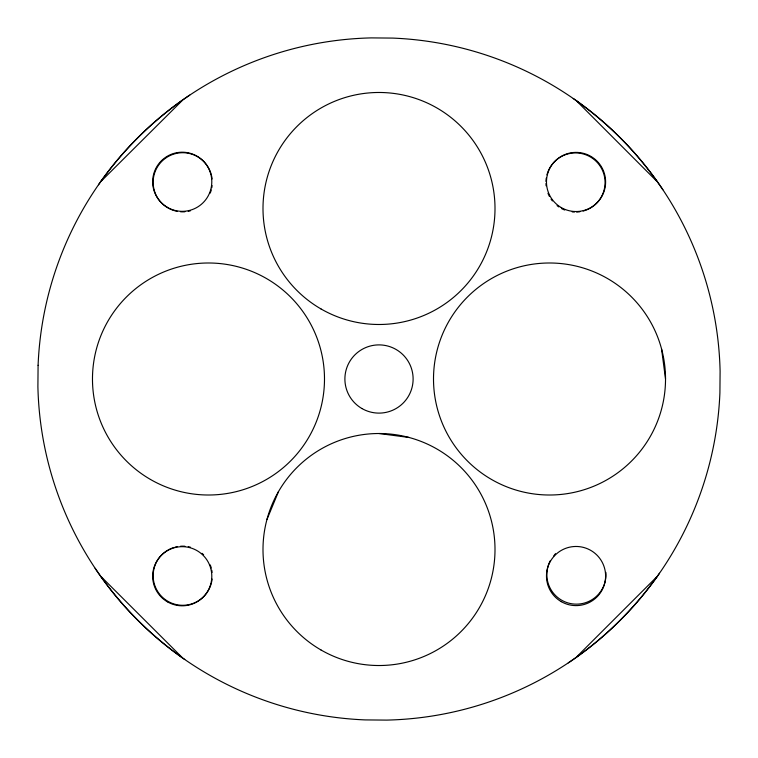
<?xml version="1.0" encoding="UTF-8"?>
<svg xmlns="http://www.w3.org/2000/svg" width="758" height="758" viewBox="0 0 758 758"><rect width="100%" height="100%" fill="white"/><g stroke="black" fill="none" stroke-linecap="round" stroke-linejoin="round"><path stroke-width="1.14" d="M266.949 519.495L278.537 491.516M98.502 184.753C123.033 149.563 154.092 119.034 189.708 95.138M659.498 573.247C634.967 608.437 603.908 638.966 568.292 662.862M553.653 556.069L555.5 553.672M576.554 656.968L657.015 576.601M100.985 181.399L182.498 100.283M379 433.51L409.026 437.461M573.247 98.502C608.437 123.033 638.966 154.092 662.862 189.708M184.753 659.498C149.563 634.967 119.034 603.908 95.138 568.292M101.032 576.554L182.498 657.821M576.601 100.985L656.968 181.446M661.563 348.974L665.524 379A116.002 116.002 0 0 1 491.516 479.463A116.002 116.002 0 0 1 491.516 278.537A116.002 116.002 0 0 1 665.524 379M212.107 579.036A29.571 29.571 0 0 1 211.548 582.315M211.283 583.385A29.571 29.571 0 0 1 164.723 599.19A29.571 29.571 0 0 1 167.935 550.119M168.901 549.588A29.571 29.571 0 0 1 174.008 547.475M175.07 547.172A29.571 29.571 0 0 1 177.22 546.679M180.518 546.243A29.571 29.571 0 0 1 184.924 546.243M188.23 546.679A29.571 29.571 0 0 1 190.372 547.172M202.016 553.321A29.571 29.571 0 0 1 203.627 554.818M210.25 564.928A29.571 29.571 0 0 1 211.283 568.074M211.776 570.224A29.571 29.571 0 0 1 212.107 572.423M212.098 185.587A29.571 29.571 0 0 1 211.766 187.785M211.274 189.936A29.571 29.571 0 0 1 210.241 193.082M190.362 210.838A29.571 29.571 0 0 1 188.221 211.33M184.914 211.766A29.571 29.571 0 0 1 180.508 211.766M177.211 211.33A29.571 29.571 0 0 1 168.892 208.422M167.925 207.891A29.571 29.571 0 0 1 164.713 158.82A29.571 29.571 0 0 1 211.274 174.624M211.539 175.695A29.571 29.571 0 0 1 212.098 178.973M546.944 174.842A29.571 29.571 0 0 1 596.413 161.587A29.571 29.571 0 0 1 583.158 211.056M579.917 211.738A29.571 29.571 0 0 1 576.601 212.05M574.412 212.05A29.571 29.571 0 0 1 572.195 211.88M564.71 210.023A29.571 29.571 0 0 1 561.687 208.639M558.854 206.934A29.571 29.571 0 0 1 557.064 205.617M552.393 200.936A29.571 29.571 0 0 1 551.066 199.146M549.37 196.322A29.571 29.571 0 0 1 547.977 193.299M546.12 185.805A29.571 29.571 0 0 1 545.959 183.597M545.959 181.399A29.571 29.571 0 0 1 546.272 178.083M605.888 572.385A29.571 29.571 0 0 1 570.357 603.529A29.571 29.571 0 0 1 550.261 560.759M38.09 365.29L37.9 386.722A341.185 341.185 0 0 0 365.29 719.91L386.722 720.1A341.185 341.185 0 0 0 719.91 392.71L720.1 371.278A341.185 341.185 0 0 0 392.71 38.09L371.278 37.9A341.185 341.185 0 0 0 38.09 365.29M361.945 408.543A34.119 34.119 0 0 0 413.119 379A34.119 34.119 0 0 0 361.945 349.457A34.119 34.119 0 0 0 361.945 408.543M320.994 649.976A116.002 116.002 0 0 0 495.002 549.512A116.002 116.002 0 0 0 320.994 449.058A116.002 116.002 0 0 0 320.994 649.976M150.482 479.463A116.002 116.002 0 0 0 324.49 379A116.002 116.002 0 0 0 150.482 278.537A116.002 116.002 0 0 0 150.482 479.463M320.994 308.942A116.002 116.002 0 0 0 495.002 208.488A116.002 116.002 0 0 0 320.994 108.024A116.002 116.002 0 0 0 320.994 308.942M561.252 601.644A29.571 29.571 0 0 0 605.614 576.042A29.571 29.571 0 0 0 561.252 550.431A29.571 29.571 0 0 0 561.252 601.644M561.252 207.569A29.571 29.571 0 0 0 605.614 181.958A29.571 29.571 0 0 0 561.252 156.356A29.571 29.571 0 0 0 561.252 207.569M167.433 207.379A29.571 29.571 0 0 0 211.795 181.778A29.571 29.571 0 0 0 167.433 156.167A29.571 29.571 0 0 0 167.433 207.379M167.452 601.852A29.571 29.571 0 0 0 211.804 576.241A29.571 29.571 0 0 0 167.452 550.63A29.571 29.571 0 0 0 167.452 601.852"/></g></svg>
